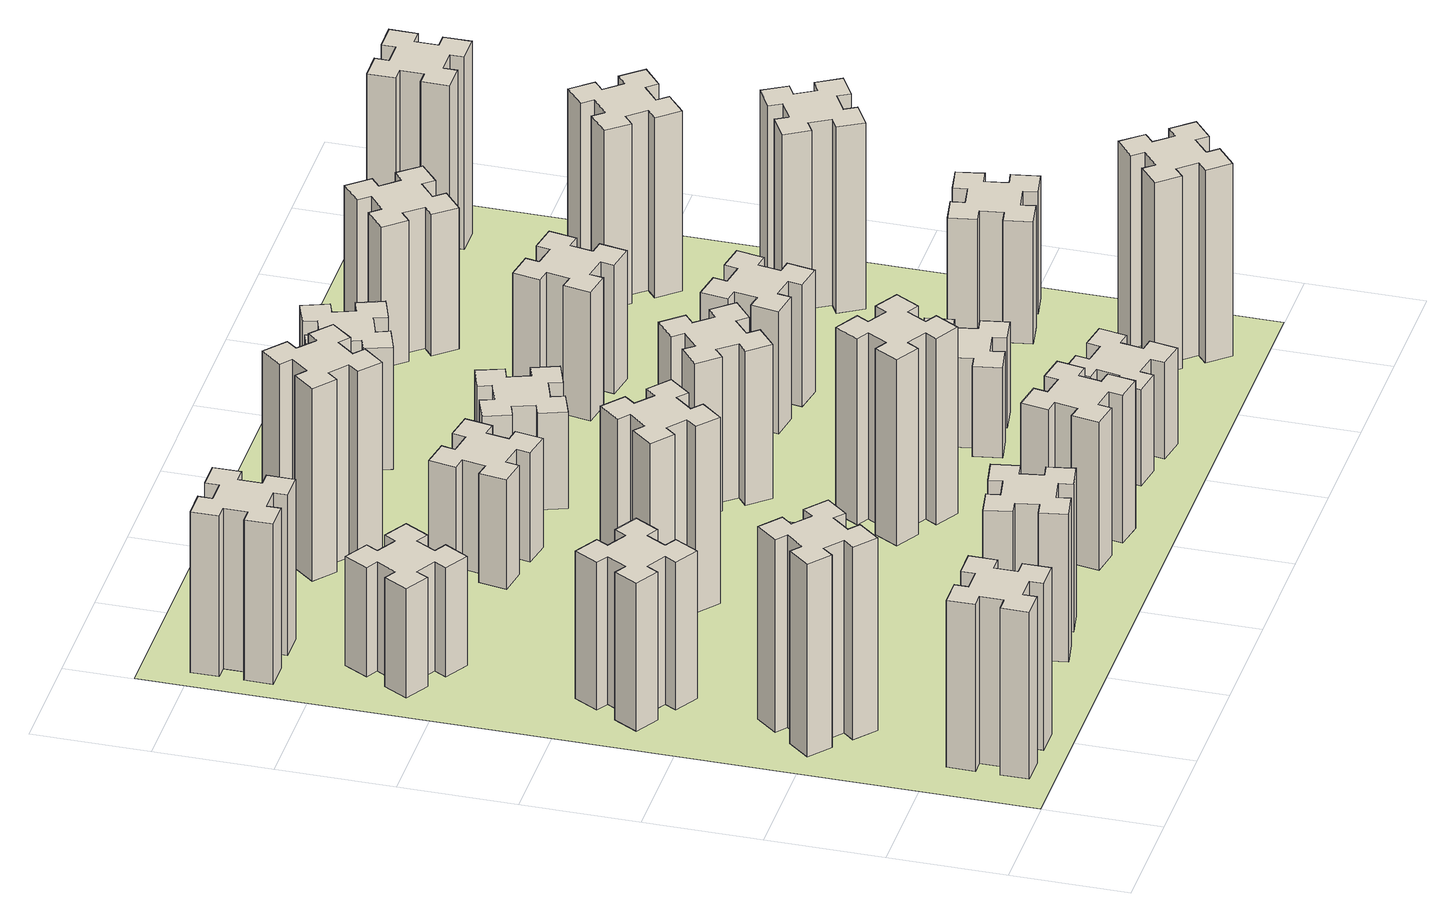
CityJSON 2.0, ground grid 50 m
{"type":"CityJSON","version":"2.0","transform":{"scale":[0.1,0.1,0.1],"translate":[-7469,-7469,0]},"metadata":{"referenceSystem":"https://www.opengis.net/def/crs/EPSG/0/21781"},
"CityObjects":{
"building1":{"type":"Building","attributes":{"class":"1000","function":"1000","usage":"1000","yearOfConstruction":2016,"roofType":"1000","measuredHeight":78,"storeysAboveGround":30,"storeysBelowGround":0},"geometry":[{"type":"Solid","lod":"1","boundaries":[[[[0,1,2,3,4,5,6,7,8,9,10,11,12,13,14,15,16,17,18,19]],[[17,16,20,21]],[[16,15,22,20]],[[15,14,23,22]],[[14,13,24,23]],[[13,12,25,24]],[[12,11,26,25]],[[11,10,27,26]],[[10,9,28,27]],[[9,8,29,28]],[[8,7,30,29]],[[7,6,31,30]],[[6,5,32,31]],[[5,4,33,32]],[[4,3,34,33]],[[3,2,35,34]],[[2,1,36,35]],[[1,0,37,36]],[[0,19,38,37]],[[19,18,39,38]],[[18,17,21,39]],[[24,25,26,27,28,29,30,31,32,33,34,35,36,37,38,39,21,20,22,23]]]]}]},
"building2":{"type":"Building","attributes":{"class":"1000","function":"1000","usage":"1000","yearOfConstruction":2016,"roofType":"1000","measuredHeight":90,"storeysAboveGround":30,"storeysBelowGround":0},"geometry":[{"type":"Solid","lod":"1","boundaries":[[[[40,41,42,43,44,45,46,47,48,49,50,51,52,53,54,55,56,57,58,59]],[[57,56,60,61]],[[56,55,62,60]],[[55,54,63,62]],[[54,53,64,63]],[[53,52,65,64]],[[52,51,66,65]],[[51,50,67,66]],[[50,49,68,67]],[[49,48,69,68]],[[48,47,70,69]],[[47,46,71,70]],[[46,45,72,71]],[[45,44,73,72]],[[44,43,74,73]],[[43,42,75,74]],[[42,41,76,75]],[[41,40,77,76]],[[40,59,78,77]],[[59,58,79,78]],[[58,57,61,79]],[[64,65,66,67,68,69,70,71,72,73,74,75,76,77,78,79,61,60,62,63]]]]}]},
"building3":{"type":"Building","attributes":{"class":"1000","function":"1000","usage":"1000","yearOfConstruction":2016,"roofType":"1000","measuredHeight":69,"storeysAboveGround":30,"storeysBelowGround":0},"geometry":[{"type":"Solid","lod":"1","boundaries":[[[[80,81,82,83,84,85,86,87,88,89,90,91,92,93,94,95,96,97,98,99]],[[97,96,100,101]],[[96,95,102,100]],[[95,94,103,102]],[[94,93,104,103]],[[93,92,105,104]],[[92,91,106,105]],[[91,90,107,106]],[[90,89,108,107]],[[89,88,109,108]],[[88,87,110,109]],[[87,86,111,110]],[[86,85,112,111]],[[85,84,113,112]],[[84,83,114,113]],[[83,82,115,114]],[[82,81,116,115]],[[81,80,117,116]],[[80,99,118,117]],[[99,98,119,118]],[[98,97,101,119]],[[104,105,106,107,108,109,110,111,112,113,114,115,116,117,118,119,101,100,102,103]]]]}]},
"building4":{"type":"Building","attributes":{"class":"1000","function":"1000","usage":"1000","yearOfConstruction":2016,"roofType":"1000","measuredHeight":51,"storeysAboveGround":30,"storeysBelowGround":0},"geometry":[{"type":"Solid","lod":"1","boundaries":[[[[120,121,122,123,124,125,126,127,128,129,130,131,132,133,134,135,136,137,138,139]],[[137,136,140,141]],[[136,135,142,140]],[[135,134,143,142]],[[134,133,144,143]],[[133,132,145,144]],[[132,131,146,145]],[[131,130,147,146]],[[130,129,148,147]],[[129,128,149,148]],[[128,127,150,149]],[[127,126,151,150]],[[126,125,152,151]],[[125,124,153,152]],[[124,123,154,153]],[[123,122,155,154]],[[122,121,156,155]],[[121,120,157,156]],[[120,139,158,157]],[[139,138,159,158]],[[138,137,141,159]],[[144,145,146,147,148,149,150,151,152,153,154,155,156,157,158,159,141,140,142,143]]]]}]},
"building5":{"type":"Building","attributes":{"class":"1000","function":"1000","usage":"1000","yearOfConstruction":2016,"roofType":"1000","measuredHeight":75,"storeysAboveGround":30,"storeysBelowGround":0},"geometry":[{"type":"Solid","lod":"1","boundaries":[[[[160,161,162,163,164,165,166,167,168,169,170,171,172,173,174,175,176,177,178,179]],[[177,176,180,181]],[[176,175,182,180]],[[175,174,183,182]],[[174,173,184,183]],[[173,172,185,184]],[[172,171,186,185]],[[171,170,187,186]],[[170,169,188,187]],[[169,168,189,188]],[[168,167,190,189]],[[167,166,191,190]],[[166,165,192,191]],[[165,164,193,192]],[[164,163,194,193]],[[163,162,195,194]],[[162,161,196,195]],[[161,160,197,196]],[[160,179,198,197]],[[179,178,199,198]],[[178,177,181,199]],[[184,185,186,187,188,189,190,191,192,193,194,195,196,197,198,199,181,180,182,183]]]]}]},
"building6":{"type":"Building","attributes":{"class":"1000","function":"1000","usage":"1000","yearOfConstruction":2016,"roofType":"1000","measuredHeight":69,"storeysAboveGround":30,"storeysBelowGround":0},"geometry":[{"type":"Solid","lod":"1","boundaries":[[[[200,201,202,203,204,205,206,207,208,209,210,211,212,213,214,215,216,217,218,219]],[[217,216,220,221]],[[216,215,222,220]],[[215,214,223,222]],[[214,213,224,223]],[[213,212,225,224]],[[212,211,226,225]],[[211,210,227,226]],[[210,209,228,227]],[[209,208,229,228]],[[208,207,230,229]],[[207,206,231,230]],[[206,205,232,231]],[[205,204,233,232]],[[204,203,234,233]],[[203,202,235,234]],[[202,201,236,235]],[[201,200,237,236]],[[200,219,238,237]],[[219,218,239,238]],[[218,217,221,239]],[[224,225,226,227,228,229,230,231,232,233,234,235,236,237,238,239,221,220,222,223]]]]}]},
"building7":{"type":"Building","attributes":{"class":"1000","function":"1000","usage":"1000","yearOfConstruction":2016,"roofType":"1000","measuredHeight":33,"storeysAboveGround":30,"storeysBelowGround":0},"geometry":[{"type":"Solid","lod":"1","boundaries":[[[[240,241,242,243,244,245,246,247,248,249,250,251,252,253,254,255,256,257,258,259]],[[257,256,260,261]],[[256,255,262,260]],[[255,254,263,262]],[[254,253,264,263]],[[253,252,265,264]],[[252,251,266,265]],[[251,250,267,266]],[[250,249,268,267]],[[249,248,269,268]],[[248,247,270,269]],[[247,246,271,270]],[[246,245,272,271]],[[245,244,273,272]],[[244,243,274,273]],[[243,242,275,274]],[[242,241,276,275]],[[241,240,277,276]],[[240,259,278,277]],[[259,258,279,278]],[[258,257,261,279]],[[264,265,266,267,268,269,270,271,272,273,274,275,276,277,278,279,261,260,262,263]]]]}]},
"building8":{"type":"Building","attributes":{"class":"1000","function":"1000","usage":"1000","yearOfConstruction":2016,"roofType":"1000","measuredHeight":87,"storeysAboveGround":30,"storeysBelowGround":0},"geometry":[{"type":"Solid","lod":"1","boundaries":[[[[280,281,282,283,284,285,286,287,288,289,290,291,292,293,294,295,296,297,298,299]],[[297,296,300,301]],[[296,295,302,300]],[[295,294,303,302]],[[294,293,304,303]],[[293,292,305,304]],[[292,291,306,305]],[[291,290,307,306]],[[290,289,308,307]],[[289,288,309,308]],[[288,287,310,309]],[[287,286,311,310]],[[286,285,312,311]],[[285,284,313,312]],[[284,283,314,313]],[[283,282,315,314]],[[282,281,316,315]],[[281,280,317,316]],[[280,299,318,317]],[[299,298,319,318]],[[298,297,301,319]],[[304,305,306,307,308,309,310,311,312,313,314,315,316,317,318,319,301,300,302,303]]]]}]},
"building9":{"type":"Building","attributes":{"class":"1000","function":"1000","usage":"1000","yearOfConstruction":2016,"roofType":"1000","measuredHeight":51,"storeysAboveGround":30,"storeysBelowGround":0},"geometry":[{"type":"Solid","lod":"1","boundaries":[[[[320,321,322,323,324,325,326,327,328,329,330,331,332,333,334,335,336,337,338,339]],[[337,336,340,341]],[[336,335,342,340]],[[335,334,343,342]],[[334,333,344,343]],[[333,332,345,344]],[[332,331,346,345]],[[331,330,347,346]],[[330,329,348,347]],[[329,328,349,348]],[[328,327,350,349]],[[327,326,351,350]],[[326,325,352,351]],[[325,324,353,352]],[[324,323,354,353]],[[323,322,355,354]],[[322,321,356,355]],[[321,320,357,356]],[[320,339,358,357]],[[339,338,359,358]],[[338,337,341,359]],[[344,345,346,347,348,349,350,351,352,353,354,355,356,357,358,359,341,340,342,343]]]]}]},
"building10":{"type":"Building","attributes":{"class":"1000","function":"1000","usage":"1000","yearOfConstruction":2016,"roofType":"1000","measuredHeight":69,"storeysAboveGround":30,"storeysBelowGround":0},"geometry":[{"type":"Solid","lod":"1","boundaries":[[[[360,361,362,363,364,365,366,367,368,369,370,371,372,373,374,375,376,377,378,379]],[[377,376,380,381]],[[376,375,382,380]],[[375,374,383,382]],[[374,373,384,383]],[[373,372,385,384]],[[372,371,386,385]],[[371,370,387,386]],[[370,369,388,387]],[[369,368,389,388]],[[368,367,390,389]],[[367,366,391,390]],[[366,365,392,391]],[[365,364,393,392]],[[364,363,394,393]],[[363,362,395,394]],[[362,361,396,395]],[[361,360,397,396]],[[360,379,398,397]],[[379,378,399,398]],[[378,377,381,399]],[[384,385,386,387,388,389,390,391,392,393,394,395,396,397,398,399,381,380,382,383]]]]}]},
"building11":{"type":"Building","attributes":{"class":"1000","function":"1000","usage":"1000","yearOfConstruction":2016,"roofType":"1000","measuredHeight":90,"storeysAboveGround":30,"storeysBelowGround":0},"geometry":[{"type":"Solid","lod":"1","boundaries":[[[[400,401,402,403,404,405,406,407,408,409,410,411,412,413,414,415,416,417,418,419]],[[417,416,420,421]],[[416,415,422,420]],[[415,414,423,422]],[[414,413,424,423]],[[413,412,425,424]],[[412,411,426,425]],[[411,410,427,426]],[[410,409,428,427]],[[409,408,429,428]],[[408,407,430,429]],[[407,406,431,430]],[[406,405,432,431]],[[405,404,433,432]],[[404,403,434,433]],[[403,402,435,434]],[[402,401,436,435]],[[401,400,437,436]],[[400,419,438,437]],[[419,418,439,438]],[[418,417,421,439]],[[424,425,426,427,428,429,430,431,432,433,434,435,436,437,438,439,421,420,422,423]]]]}]},
"building12":{"type":"Building","attributes":{"class":"1000","function":"1000","usage":"1000","yearOfConstruction":2016,"roofType":"1000","measuredHeight":87,"storeysAboveGround":30,"storeysBelowGround":0},"geometry":[{"type":"Solid","lod":"1","boundaries":[[[[440,441,442,443,444,445,446,447,448,449,450,451,452,453,454,455,456,457,458,459]],[[457,456,460,461]],[[456,455,462,460]],[[455,454,463,462]],[[454,453,464,463]],[[453,452,465,464]],[[452,451,466,465]],[[451,450,467,466]],[[450,449,468,467]],[[449,448,469,468]],[[448,447,470,469]],[[447,446,471,470]],[[446,445,472,471]],[[445,444,473,472]],[[444,443,474,473]],[[443,442,475,474]],[[442,441,476,475]],[[441,440,477,476]],[[440,459,478,477]],[[459,458,479,478]],[[458,457,461,479]],[[464,465,466,467,468,469,470,471,472,473,474,475,476,477,478,479,461,460,462,463]]]]}]},
"building13":{"type":"Building","attributes":{"class":"1000","function":"1000","usage":"1000","yearOfConstruction":2016,"roofType":"1000","measuredHeight":72,"storeysAboveGround":30,"storeysBelowGround":0},"geometry":[{"type":"Solid","lod":"1","boundaries":[[[[480,481,482,483,484,485,486,487,488,489,490,491,492,493,494,495,496,497,498,499]],[[497,496,500,501]],[[496,495,502,500]],[[495,494,503,502]],[[494,493,504,503]],[[493,492,505,504]],[[492,491,506,505]],[[491,490,507,506]],[[490,489,508,507]],[[489,488,509,508]],[[488,487,510,509]],[[487,486,511,510]],[[486,485,512,511]],[[485,484,513,512]],[[484,483,514,513]],[[483,482,515,514]],[[482,481,516,515]],[[481,480,517,516]],[[480,499,518,517]],[[499,498,519,518]],[[498,497,501,519]],[[504,505,506,507,508,509,510,511,512,513,514,515,516,517,518,519,501,500,502,503]]]]}]},
"building14":{"type":"Building","attributes":{"class":"1000","function":"1000","usage":"1000","yearOfConstruction":2016,"roofType":"1000","measuredHeight":45,"storeysAboveGround":30,"storeysBelowGround":0},"geometry":[{"type":"Solid","lod":"1","boundaries":[[[[520,521,522,523,524,525,526,527,528,529,530,531,532,533,534,535,536,537,538,539]],[[537,536,540,541]],[[536,535,542,540]],[[535,534,543,542]],[[534,533,544,543]],[[533,532,545,544]],[[532,531,546,545]],[[531,530,547,546]],[[530,529,548,547]],[[529,528,549,548]],[[528,527,550,549]],[[527,526,551,550]],[[526,525,552,551]],[[525,524,553,552]],[[524,523,554,553]],[[523,522,555,554]],[[522,521,556,555]],[[521,520,557,556]],[[520,539,558,557]],[[539,538,559,558]],[[538,537,541,559]],[[544,545,546,547,548,549,550,551,552,553,554,555,556,557,558,559,541,540,542,543]]]]}]},
"building15":{"type":"Building","attributes":{"class":"1000","function":"1000","usage":"1000","yearOfConstruction":2016,"roofType":"1000","measuredHeight":45,"storeysAboveGround":30,"storeysBelowGround":0},"geometry":[{"type":"Solid","lod":"1","boundaries":[[[[560,561,562,563,564,565,566,567,568,569,570,571,572,573,574,575,576,577,578,579]],[[577,576,580,581]],[[576,575,582,580]],[[575,574,583,582]],[[574,573,584,583]],[[573,572,585,584]],[[572,571,586,585]],[[571,570,587,586]],[[570,569,588,587]],[[569,568,589,588]],[[568,567,590,589]],[[567,566,591,590]],[[566,565,592,591]],[[565,564,593,592]],[[564,563,594,593]],[[563,562,595,594]],[[562,561,596,595]],[[561,560,597,596]],[[560,579,598,597]],[[579,578,599,598]],[[578,577,581,599]],[[584,585,586,587,588,589,590,591,592,593,594,595,596,597,598,599,581,580,582,583]]]]}]},
"building16":{"type":"Building","attributes":{"class":"1000","function":"1000","usage":"1000","yearOfConstruction":2016,"roofType":"1000","measuredHeight":57,"storeysAboveGround":30,"storeysBelowGround":0},"geometry":[{"type":"Solid","lod":"1","boundaries":[[[[600,601,602,603,604,605,606,607,608,609,610,611,612,613,614,615,616,617,618,619]],[[617,616,620,621]],[[616,615,622,620]],[[615,614,623,622]],[[614,613,624,623]],[[613,612,625,624]],[[612,611,626,625]],[[611,610,627,626]],[[610,609,628,627]],[[609,608,629,628]],[[608,607,630,629]],[[607,606,631,630]],[[606,605,632,631]],[[605,604,633,632]],[[604,603,634,633]],[[603,602,635,634]],[[602,601,636,635]],[[601,600,637,636]],[[600,619,638,637]],[[619,618,639,638]],[[618,617,621,639]],[[624,625,626,627,628,629,630,631,632,633,634,635,636,637,638,639,621,620,622,623]]]]}]},
"building17":{"type":"Building","attributes":{"class":"1000","function":"1000","usage":"1000","yearOfConstruction":2016,"roofType":"1000","measuredHeight":42,"storeysAboveGround":30,"storeysBelowGround":0},"geometry":[{"type":"Solid","lod":"1","boundaries":[[[[640,641,642,643,644,645,646,647,648,649,650,651,652,653,654,655,656,657,658,659]],[[657,656,660,661]],[[656,655,662,660]],[[655,654,663,662]],[[654,653,664,663]],[[653,652,665,664]],[[652,651,666,665]],[[651,650,667,666]],[[650,649,668,667]],[[649,648,669,668]],[[648,647,670,669]],[[647,646,671,670]],[[646,645,672,671]],[[645,644,673,672]],[[644,643,674,673]],[[643,642,675,674]],[[642,641,676,675]],[[641,640,677,676]],[[640,659,678,677]],[[659,658,679,678]],[[658,657,661,679]],[[664,665,666,667,668,669,670,671,672,673,674,675,676,677,678,679,661,660,662,663]]]]}]},
"building18":{"type":"Building","attributes":{"class":"1000","function":"1000","usage":"1000","yearOfConstruction":2016,"roofType":"1000","measuredHeight":57,"storeysAboveGround":30,"storeysBelowGround":0},"geometry":[{"type":"Solid","lod":"1","boundaries":[[[[680,681,682,683,684,685,686,687,688,689,690,691,692,693,694,695,696,697,698,699]],[[697,696,700,701]],[[696,695,702,700]],[[695,694,703,702]],[[694,693,704,703]],[[693,692,705,704]],[[692,691,706,705]],[[691,690,707,706]],[[690,689,708,707]],[[689,688,709,708]],[[688,687,710,709]],[[687,686,711,710]],[[686,685,712,711]],[[685,684,713,712]],[[684,683,714,713]],[[683,682,715,714]],[[682,681,716,715]],[[681,680,717,716]],[[680,699,718,717]],[[699,698,719,718]],[[698,697,701,719]],[[704,705,706,707,708,709,710,711,712,713,714,715,716,717,718,719,701,700,702,703]]]]}]},
"building19":{"type":"Building","attributes":{"class":"1000","function":"1000","usage":"1000","yearOfConstruction":2016,"roofType":"1000","measuredHeight":60,"storeysAboveGround":30,"storeysBelowGround":0},"geometry":[{"type":"Solid","lod":"1","boundaries":[[[[720,721,722,723,724,725,726,727,728,729,730,731,732,733,734,735,736,737,738,739]],[[737,736,740,741]],[[736,735,742,740]],[[735,734,743,742]],[[734,733,744,743]],[[733,732,745,744]],[[732,731,746,745]],[[731,730,747,746]],[[730,729,748,747]],[[729,728,749,748]],[[728,727,750,749]],[[727,726,751,750]],[[726,725,752,751]],[[725,724,753,752]],[[724,723,754,753]],[[723,722,755,754]],[[722,721,756,755]],[[721,720,757,756]],[[720,739,758,757]],[[739,738,759,758]],[[738,737,741,759]],[[744,745,746,747,748,749,750,751,752,753,754,755,756,757,758,759,741,740,742,743]]]]}]},
"building20":{"type":"Building","attributes":{"class":"1000","function":"1000","usage":"1000","yearOfConstruction":2016,"roofType":"1000","measuredHeight":90,"storeysAboveGround":30,"storeysBelowGround":0},"geometry":[{"type":"Solid","lod":"1","boundaries":[[[[760,761,762,763,764,765,766,767,768,769,770,771,772,773,774,775,776,777,778,779]],[[777,776,780,781]],[[776,775,782,780]],[[775,774,783,782]],[[774,773,784,783]],[[773,772,785,784]],[[772,771,786,785]],[[771,770,787,786]],[[770,769,788,787]],[[769,768,789,788]],[[768,767,790,789]],[[767,766,791,790]],[[766,765,792,791]],[[765,764,793,792]],[[764,763,794,793]],[[763,762,795,794]],[[762,761,796,795]],[[761,760,797,796]],[[760,779,798,797]],[[779,778,799,798]],[[778,777,781,799]],[[784,785,786,787,788,789,790,791,792,793,794,795,796,797,798,799,781,780,782,783]]]]}]},
"building21":{"type":"Building","attributes":{"class":"1000","function":"1000","usage":"1000","yearOfConstruction":2016,"roofType":"1000","measuredHeight":66,"storeysAboveGround":30,"storeysBelowGround":0},"geometry":[{"type":"Solid","lod":"1","boundaries":[[[[800,801,802,803,804,805,806,807,808,809,810,811,812,813,814,815,816,817,818,819]],[[817,816,820,821]],[[816,815,822,820]],[[815,814,823,822]],[[814,813,824,823]],[[813,812,825,824]],[[812,811,826,825]],[[811,810,827,826]],[[810,809,828,827]],[[809,808,829,828]],[[808,807,830,829]],[[807,806,831,830]],[[806,805,832,831]],[[805,804,833,832]],[[804,803,834,833]],[[803,802,835,834]],[[802,801,836,835]],[[801,800,837,836]],[[800,819,838,837]],[[819,818,839,838]],[[818,817,821,839]],[[824,825,826,827,828,829,830,831,832,833,834,835,836,837,838,839,821,820,822,823]]]]}]},
"building22":{"type":"Building","attributes":{"class":"1000","function":"1000","usage":"1000","yearOfConstruction":2016,"roofType":"1000","measuredHeight":57,"storeysAboveGround":30,"storeysBelowGround":0},"geometry":[{"type":"Solid","lod":"1","boundaries":[[[[840,841,842,843,844,845,846,847,848,849,850,851,852,853,854,855,856,857,858,859]],[[857,856,860,861]],[[856,855,862,860]],[[855,854,863,862]],[[854,853,864,863]],[[853,852,865,864]],[[852,851,866,865]],[[851,850,867,866]],[[850,849,868,867]],[[849,848,869,868]],[[848,847,870,869]],[[847,846,871,870]],[[846,845,872,871]],[[845,844,873,872]],[[844,843,874,873]],[[843,842,875,874]],[[842,841,876,875]],[[841,840,877,876]],[[840,859,878,877]],[[859,858,879,878]],[[858,857,861,879]],[[864,865,866,867,868,869,870,871,872,873,874,875,876,877,878,879,861,860,862,863]]]]}]},
"building23":{"type":"Building","attributes":{"class":"1000","function":"1000","usage":"1000","yearOfConstruction":2016,"roofType":"1000","measuredHeight":87,"storeysAboveGround":30,"storeysBelowGround":0},"geometry":[{"type":"Solid","lod":"1","boundaries":[[[[880,881,882,883,884,885,886,887,888,889,890,891,892,893,894,895,896,897,898,899]],[[897,896,900,901]],[[896,895,902,900]],[[895,894,903,902]],[[894,893,904,903]],[[893,892,905,904]],[[892,891,906,905]],[[891,890,907,906]],[[890,889,908,907]],[[889,888,909,908]],[[888,887,910,909]],[[887,886,911,910]],[[886,885,912,911]],[[885,884,913,912]],[[884,883,914,913]],[[883,882,915,914]],[[882,881,916,915]],[[881,880,917,916]],[[880,899,918,917]],[[899,898,919,918]],[[898,897,901,919]],[[904,905,906,907,908,909,910,911,912,913,914,915,916,917,918,919,901,900,902,903]]]]}]},
"building24":{"type":"Building","attributes":{"class":"1000","function":"1000","usage":"1000","yearOfConstruction":2016,"roofType":"1000","measuredHeight":84,"storeysAboveGround":30,"storeysBelowGround":0},"geometry":[{"type":"Solid","lod":"1","boundaries":[[[[920,921,922,923,924,925,926,927,928,929,930,931,932,933,934,935,936,937,938,939]],[[937,936,940,941]],[[936,935,942,940]],[[935,934,943,942]],[[934,933,944,943]],[[933,932,945,944]],[[932,931,946,945]],[[931,930,947,946]],[[930,929,948,947]],[[929,928,949,948]],[[928,927,950,949]],[[927,926,951,950]],[[926,925,952,951]],[[925,924,953,952]],[[924,923,954,953]],[[923,922,955,954]],[[922,921,956,955]],[[921,920,957,956]],[[920,939,958,957]],[[939,938,959,958]],[[938,937,941,959]],[[944,945,946,947,948,949,950,951,952,953,954,955,956,957,958,959,941,940,942,943]]]]}]},
"building25":{"type":"Building","attributes":{"class":"1000","function":"1000","usage":"1000","yearOfConstruction":2016,"roofType":"1000","measuredHeight":90,"storeysAboveGround":30,"storeysBelowGround":0},"geometry":[{"type":"Solid","lod":"1","boundaries":[[[[960,961,962,963,964,965,966,967,968,969,970,971,972,973,974,975,976,977,978,979]],[[977,976,980,981]],[[976,975,982,980]],[[975,974,983,982]],[[974,973,984,983]],[[973,972,985,984]],[[972,971,986,985]],[[971,970,987,986]],[[970,969,988,987]],[[969,968,989,988]],[[968,967,990,989]],[[967,966,991,990]],[[966,965,992,991]],[[965,964,993,992]],[[964,963,994,993]],[[963,962,995,994]],[[962,961,996,995]],[[961,960,997,996]],[[960,979,998,997]],[[979,978,999,998]],[[978,977,981,999]],[[984,985,986,987,988,989,990,991,992,993,994,995,996,997,998,999,981,980,982,983]]]]}]},
"landuse1":{"type":"LandUse","attributes":{"name":"plot1","function":"1010"},"geometry":[{"type":"MultiSurface","lod":"1","boundaries":[[[1000,1001,1002,1003]]]}]}
},
"vertices":[
[485,225,0],[485,325,0],[545,325,0],[545,445,0],[425,445,0],[425,385,0],[325,385,0],[325,445,0],[205,445,0],[205,325,0],[265,325,0],[265,225,0],[205,225,0],[205,105,0],[325,105,0],[325,165,0],[425,165,0],[425,105,0],[545,105,0],[545,225,0],[425,165,780],[425,105,780],[325,165,780],[325,105,780],[205,105,780],[205,225,780],[265,225,780],[265,325,780],[205,325,780],[205,445,780],[325,445,780],[325,385,780],[425,385,780],[425,445,780],[545,445,780],[545,325,780],[485,325,780],[485,225,780],[545,225,780],[545,105,780],
[484,1067,0],[408,1132,0],[446,1178,0],[354,1255,0],[277,1163,0],[323,1124,0],[259,1048,0],[213,1086,0],[136,994,0],[228,917,0],[266,963,0],[343,899,0],[304,853,0],[396,776,0],[473,868,0],[427,906,0],[492,983,0],[538,944,0],[615,1036,0],[523,1113,0],[492,983,900],[538,944,900],[427,906,900],[473,868,900],[396,776,900],[304,853,900],[343,899,900],[266,963,900],[228,917,900],[136,994,900],[213,1086,900],[259,1048,900],[323,1124,900],[277,1163,900],[354,1255,900],[446,1178,900],[408,1132,900],[484,1067,900],[523,1113,900],[615,1036,900],
[474,1826,0],[387,1876,0],[417,1928,0],[313,1988,0],[253,1884,0],[305,1854,0],[255,1767,0],[203,1797,0],[143,1693,0],[247,1633,0],[277,1685,0],[364,1635,0],[334,1583,0],[438,1523,0],[498,1627,0],[446,1657,0],[496,1744,0],[548,1714,0],[608,1818,0],[504,1878,0],[496,1744,690],[548,1714,690],[446,1657,690],[498,1627,690],[438,1523,690],[334,1583,690],[364,1635,690],[277,1685,690],[247,1633,690],[143,1693,690],[203,1797,690],[255,1767,690],[305,1854,690],[253,1884,690],[313,1988,690],[417,1928,690],[387,1876,690],[474,1826,690],[504,1878,690],[608,1818,690],
[446,2597,0],[496,2684,0],[548,2654,0],[608,2758,0],[504,2818,0],[474,2766,0],[387,2816,0],[417,2868,0],[313,2928,0],[253,2824,0],[305,2794,0],[255,2707,0],[203,2737,0],[143,2633,0],[247,2573,0],[277,2625,0],[364,2575,0],[334,2523,0],[438,2463,0],[498,2567,0],[364,2575,510],[334,2523,510],[277,2625,510],[247,2573,510],[143,2633,510],[203,2737,510],[255,2707,510],[305,2794,510],[253,2824,510],[313,2928,510],[417,2868,510],[387,2816,510],[474,2766,510],[504,2818,510],[608,2758,510],[548,2654,510],[496,2684,510],[446,2597,510],[498,2567,510],[438,2463,510],
[225,3225,0],[325,3225,0],[325,3165,0],[445,3165,0],[445,3285,0],[385,3285,0],[385,3385,0],[445,3385,0],[445,3505,0],[325,3505,0],[325,3445,0],[225,3445,0],[225,3505,0],[105,3505,0],[105,3385,0],[165,3385,0],[165,3285,0],[105,3285,0],[105,3165,0],[225,3165,0],[165,3285,750],[105,3285,750],[165,3385,750],[105,3385,750],[105,3505,750],[225,3505,750],[225,3445,750],[325,3445,750],[325,3505,750],[445,3505,750],[445,3385,750],[385,3385,750],[385,3285,750],[445,3285,750],[445,3165,750],[325,3165,750],[325,3225,750],[225,3225,750],[225,3165,750],[105,3165,750],
[1332,345,0],[1315,444,0],[1374,454,0],[1353,572,0],[1235,551,0],[1245,492,0],[1147,475,0],[1137,534,0],[1018,513,0],[1039,395,0],[1098,405,0],[1116,307,0],[1057,297,0],[1077,178,0],[1196,199,0],[1185,258,0],[1284,276,0],[1294,217,0],[1412,237,0],[1391,356,0],[1284,276,690],[1294,217,690],[1185,258,690],[1196,199,690],[1077,178,690],[1057,297,690],[1116,307,690],[1098,405,690],[1039,395,690],[1018,513,690],[1137,534,690],[1147,475,690],[1245,492,690],[1235,551,690],[1353,572,690],[1374,454,690],[1315,444,690],[1332,345,690],[1391,356,690],[1412,237,690],
[1065,1105,0],[1165,1105,0],[1165,1045,0],[1285,1045,0],[1285,1165,0],[1225,1165,0],[1225,1265,0],[1285,1265,0],[1285,1385,0],[1165,1385,0],[1165,1325,0],[1065,1325,0],[1065,1385,0],[945,1385,0],[945,1265,0],[1005,1265,0],[1005,1165,0],[945,1165,0],[945,1045,0],[1065,1045,0],[1005,1165,330],[945,1165,330],[1005,1265,330],[945,1265,330],[945,1385,330],[1065,1385,330],[1065,1325,330],[1165,1325,330],[1165,1385,330],[1285,1385,330],[1285,1265,330],[1225,1265,330],[1225,1165,330],[1285,1165,330],[1285,1045,330],[1165,1045,330],[1165,1105,330],[1065,1105,330],[1065,1045,330],[945,1045,330],
[1224,1907,0],[1148,1972,0],[1186,2018,0],[1094,2095,0],[1017,2003,0],[1063,1964,0],[999,1888,0],[953,1926,0],[876,1834,0],[968,1757,0],[1006,1803,0],[1083,1739,0],[1044,1693,0],[1136,1616,0],[1213,1708,0],[1167,1746,0],[1232,1823,0],[1278,1784,0],[1355,1876,0],[1263,1953,0],[1232,1823,870],[1278,1784,870],[1167,1746,870],[1213,1708,870],[1136,1616,870],[1044,1693,870],[1083,1739,870],[1006,1803,870],[968,1757,870],[876,1834,870],[953,1926,870],[999,1888,870],[1063,1964,870],[1017,2003,870],[1094,2095,870],[1186,2018,870],[1148,1972,870],[1224,1907,870],[1263,1953,870],[1355,1876,870],
[1315,2527,0],[1332,2625,0],[1391,2615,0],[1412,2733,0],[1294,2754,0],[1284,2695,0],[1185,2712,0],[1196,2771,0],[1077,2792,0],[1057,2674,0],[1116,2664,0],[1098,2565,0],[1039,2576,0],[1018,2457,0],[1137,2437,0],[1147,2496,0],[1245,2478,0],[1235,2419,0],[1353,2398,0],[1374,2517,0],[1245,2478,510],[1235,2419,510],[1147,2496,510],[1137,2437,510],[1018,2457,510],[1039,2576,510],[1098,2565,510],[1116,2664,510],[1057,2674,510],[1077,2792,510],[1196,2771,510],[1185,2712,510],[1284,2695,510],[1294,2754,510],[1412,2733,510],[1391,2615,510],[1332,2625,510],[1315,2527,510],[1374,2517,510],[1353,2398,510],
[2055,307,0],[2072,405,0],[2131,395,0],[2152,513,0],[2034,534,0],[2024,475,0],[1925,492,0],[1936,551,0],[1817,572,0],[1797,454,0],[1856,444,0],[1838,345,0],[1779,356,0],[1758,237,0],[1877,217,0],[1887,276,0],[1985,258,0],[1975,199,0],[2093,178,0],[2114,297,0],[1985,258,690],[1975,199,690],[1887,276,690],[1877,217,690],[1758,237,690],[1779,356,690],[1838,345,690],[1856,444,690],[1797,454,690],[1817,572,690],[1936,551,690],[1925,492,690],[2024,475,690],[2034,534,690],[2152,513,690],[2131,395,690],[2072,405,690],[2055,307,690],[2114,297,690],[2093,178,690],
[1006,3183,0],[1083,3119,0],[1044,3073,0],[1136,2996,0],[1213,3088,0],[1167,3126,0],[1232,3203,0],[1278,3164,0],[1355,3256,0],[1263,3333,0],[1224,3287,0],[1148,3352,0],[1186,3398,0],[1094,3475,0],[1017,3383,0],[1063,3344,0],[999,3268,0],[953,3306,0],[876,3214,0],[968,3137,0],[999,3268,900],[953,3306,900],[1063,3344,900],[1017,3383,900],[1094,3475,900],[1186,3398,900],[1148,3352,900],[1224,3287,900],[1263,3333,900],[1355,3256,900],[1278,3164,900],[1232,3203,900],[1167,3126,900],[1213,3088,900],[1136,2996,900],[1044,3073,900],[1083,3119,900],[1006,3183,900],[968,3137,900],[876,3214,900],
[2026,1017,0],[2076,1104,0],[2128,1074,0],[2188,1178,0],[2084,1238,0],[2054,1186,0],[1967,1236,0],[1997,1288,0],[1893,1348,0],[1833,1244,0],[1885,1214,0],[1835,1127,0],[1783,1157,0],[1723,1053,0],[1827,993,0],[1857,1045,0],[1944,995,0],[1914,943,0],[2018,883,0],[2078,987,0],[1944,995,870],[1914,943,870],[1857,1045,870],[1827,993,870],[1723,1053,870],[1783,1157,870],[1835,1127,870],[1885,1214,870],[1833,1244,870],[1893,1348,870],[1997,1288,870],[1967,1236,870],[2054,1186,870],[2084,1238,870],[2188,1178,870],[2128,1074,870],[2076,1104,870],[2026,1017,870],[2078,987,870],[2018,883,870],
[2072,1888,0],[2007,1964,0],[2053,2003,0],[1976,2095,0],[1884,2018,0],[1923,1972,0],[1846,1907,0],[1808,1953,0],[1716,1876,0],[1793,1784,0],[1839,1823,0],[1903,1746,0],[1857,1708,0],[1934,1616,0],[2026,1693,0],[1988,1739,0],[2064,1803,0],[2103,1757,0],[2195,1834,0],[2118,1926,0],[2064,1803,720],[2103,1757,720],[1988,1739,720],[2026,1693,720],[1934,1616,720],[1857,1708,720],[1903,1746,720],[1839,1823,720],[1793,1784,720],[1716,1876,720],[1808,1953,720],[1846,1907,720],[1923,1972,720],[1884,2018,720],[1976,2095,720],[2053,2003,720],[2007,1964,720],[2072,1888,720],[2118,1926,720],[2195,1834,720],
[1876,2586,0],[1842,2680,0],[1898,2700,0],[1857,2813,0],[1744,2772,0],[1765,2716,0],[1671,2682,0],[1650,2738,0],[1537,2697,0],[1579,2584,0],[1635,2605,0],[1669,2511,0],[1613,2490,0],[1654,2377,0],[1767,2419,0],[1746,2475,0],[1840,2509,0],[1860,2453,0],[1973,2494,0],[1932,2607,0],[1840,2509,450],[1860,2453,450],[1746,2475,450],[1767,2419,450],[1654,2377,450],[1613,2490,450],[1669,2511,450],[1635,2605,450],[1579,2584,450],[1537,2697,450],[1650,2738,450],[1671,2682,450],[1765,2716,450],[1744,2772,450],[1857,2813,450],[1898,2700,450],[1842,2680,450],[1876,2586,450],[1932,2607,450],[1973,2494,450],
[2496,444,0],[2478,345,0],[2419,356,0],[2398,237,0],[2517,217,0],[2527,276,0],[2625,258,0],[2615,199,0],[2733,178,0],[2754,297,0],[2695,307,0],[2712,405,0],[2771,395,0],[2792,513,0],[2674,534,0],[2664,475,0],[2565,492,0],[2576,551,0],[2457,572,0],[2437,454,0],[2565,492,450],[2576,551,450],[2664,475,450],[2674,534,450],[2792,513,450],[2771,395,450],[2712,405,450],[2695,307,450],[2754,297,450],[2733,178,450],[2615,199,450],[2625,258,450],[2527,276,450],[2517,217,450],[2398,237,450],[2419,356,450],[2478,345,450],[2496,444,450],[2437,454,450],[2457,572,450],
[1846,3215,0],[1940,3249,0],[1960,3193,0],[2073,3234,0],[2032,3347,0],[1976,3326,0],[1942,3420,0],[1998,3440,0],[1957,3553,0],[1844,3512,0],[1865,3456,0],[1771,3422,0],[1750,3478,0],[1637,3437,0],[1679,3324,0],[1735,3345,0],[1769,3251,0],[1713,3230,0],[1754,3117,0],[1867,3159,0],[1769,3251,570],[1713,3230,570],[1735,3345,570],[1679,3324,570],[1637,3437,570],[1750,3478,570],[1771,3422,570],[1865,3456,570],[1844,3512,570],[1957,3553,570],[1998,3440,570],[1942,3420,570],[1976,3326,570],[2032,3347,570],[2073,3234,570],[1960,3193,570],[1940,3249,570],[1846,3215,570],[1867,3159,570],[1754,3117,570],
[2625,1132,0],[2527,1115,0],[2517,1174,0],[2398,1153,0],[2419,1035,0],[2478,1045,0],[2496,947,0],[2437,937,0],[2457,818,0],[2576,839,0],[2565,898,0],[2664,916,0],[2674,857,0],[2792,877,0],[2771,996,0],[2712,985,0],[2695,1084,0],[2754,1094,0],[2733,1212,0],[2615,1191,0],[2695,1084,420],[2754,1094,420],[2712,985,420],[2771,996,420],[2792,877,420],[2674,857,420],[2664,916,420],[2565,898,420],[2576,839,420],[2457,818,420],[2437,937,420],[2496,947,420],[2478,1045,420],[2419,1035,420],[2398,1153,420],[2517,1174,420],[2527,1115,420],[2625,1132,420],[2615,1191,420],[2733,1212,420],
[2527,1756,0],[2625,1738,0],[2615,1679,0],[2733,1658,0],[2754,1777,0],[2695,1787,0],[2712,1885,0],[2771,1875,0],[2792,1993,0],[2674,2014,0],[2664,1955,0],[2565,1972,0],[2576,2031,0],[2457,2052,0],[2437,1934,0],[2496,1924,0],[2478,1825,0],[2419,1836,0],[2398,1717,0],[2517,1697,0],[2478,1825,570],[2419,1836,570],[2496,1924,570],[2437,1934,570],[2457,2052,570],[2576,2031,570],[2565,1972,570],[2664,1955,570],[2674,2014,570],[2792,1993,570],[2771,1875,570],[2712,1885,570],[2695,1787,570],[2754,1777,570],[2733,1658,570],[2615,1679,570],[2625,1738,570],[2527,1756,570],[2517,1697,570],[2398,1717,570],
[2564,2695,0],[2465,2712,0],[2476,2771,0],[2357,2792,0],[2337,2674,0],[2396,2664,0],[2378,2565,0],[2319,2576,0],[2298,2457,0],[2417,2437,0],[2427,2496,0],[2525,2478,0],[2515,2419,0],[2633,2398,0],[2654,2517,0],[2595,2527,0],[2612,2625,0],[2671,2615,0],[2692,2733,0],[2574,2754,0],[2612,2625,600],[2671,2615,600],[2595,2527,600],[2654,2517,600],[2633,2398,600],[2515,2419,600],[2525,2478,600],[2427,2496,600],[2417,2437,600],[2298,2457,600],[2319,2576,600],[2378,2565,600],[2396,2664,600],[2337,2674,600],[2357,2792,600],[2476,2771,600],[2465,2712,600],[2564,2695,600],[2574,2754,600],[2692,2733,600],
[3468,259,0],[3544,323,0],[3583,277,0],[3675,354,0],[3598,446,0],[3552,408,0],[3487,484,0],[3533,523,0],[3456,615,0],[3364,538,0],[3403,492,0],[3326,427,0],[3288,473,0],[3196,396,0],[3273,304,0],[3319,343,0],[3383,266,0],[3337,228,0],[3414,136,0],[3506,213,0],[3383,266,900],[3337,228,900],[3319,343,900],[3273,304,900],[3196,396,900],[3288,473,900],[3326,427,900],[3403,492,900],[3364,538,900],[3456,615,900],[3533,523,900],[3487,484,900],[3552,408,900],[3598,446,900],[3675,354,900],[3583,277,900],[3544,323,900],[3468,259,900],[3506,213,900],[3414,136,900],
[2812,3368,0],[2747,3444,0],[2793,3483,0],[2716,3575,0],[2624,3498,0],[2663,3452,0],[2586,3387,0],[2548,3433,0],[2456,3356,0],[2533,3264,0],[2579,3303,0],[2643,3226,0],[2597,3188,0],[2674,3096,0],[2766,3173,0],[2728,3219,0],[2804,3283,0],[2843,3237,0],[2935,3314,0],[2858,3406,0],[2804,3283,660],[2843,3237,660],[2728,3219,660],[2766,3173,660],[2674,3096,660],[2597,3188,660],[2643,3226,660],[2579,3303,660],[2533,3264,660],[2456,3356,660],[2548,3433,660],[2586,3387,660],[2663,3452,660],[2624,3498,660],[2716,3575,660],[2793,3483,660],[2747,3444,660],[2812,3368,660],[2858,3406,660],[2935,3314,660],
[3465,1232,0],[3367,1215,0],[3357,1274,0],[3238,1253,0],[3259,1135,0],[3318,1145,0],[3336,1047,0],[3277,1037,0],[3297,918,0],[3416,939,0],[3405,998,0],[3504,1016,0],[3514,957,0],[3632,977,0],[3611,1096,0],[3552,1085,0],[3535,1184,0],[3594,1194,0],[3573,1312,0],[3455,1291,0],[3535,1184,570],[3594,1194,570],[3552,1085,570],[3611,1096,570],[3632,977,570],[3514,957,570],[3504,1016,570],[3405,998,570],[3416,939,570],[3297,918,570],[3277,1037,570],[3336,1047,570],[3318,1145,570],[3259,1135,570],[3238,1253,570],[3357,1274,570],[3367,1215,570],[3465,1232,570],[3455,1291,570],[3573,1312,570],
[3556,1867,0],[3506,1954,0],[3558,1984,0],[3498,2088,0],[3394,2028,0],[3424,1976,0],[3337,1926,0],[3307,1978,0],[3203,1918,0],[3263,1814,0],[3315,1844,0],[3365,1757,0],[3313,1727,0],[3373,1623,0],[3477,1683,0],[3447,1735,0],[3534,1785,0],[3564,1733,0],[3668,1793,0],[3608,1897,0],[3534,1785,870],[3564,1733,870],[3447,1735,870],[3477,1683,870],[3373,1623,870],[3313,1727,870],[3365,1757,870],[3315,1844,870],[3263,1814,870],[3203,1918,870],[3307,1978,870],[3337,1926,870],[3424,1976,870],[3394,2028,870],[3498,2088,870],[3558,1984,870],[3506,1954,870],[3556,1867,870],[3608,1897,870],[3668,1793,870],
[3452,2628,0],[3387,2704,0],[3433,2743,0],[3356,2835,0],[3264,2758,0],[3303,2712,0],[3226,2647,0],[3188,2693,0],[3096,2616,0],[3173,2524,0],[3219,2563,0],[3283,2486,0],[3237,2448,0],[3314,2356,0],[3406,2433,0],[3368,2479,0],[3444,2543,0],[3483,2497,0],[3575,2574,0],[3498,2666,0],[3444,2543,840],[3483,2497,840],[3368,2479,840],[3406,2433,840],[3314,2356,840],[3237,2448,840],[3283,2486,840],[3219,2563,840],[3173,2524,840],[3096,2616,840],[3188,2693,840],[3226,2647,840],[3303,2712,840],[3264,2758,840],[3356,2835,840],[3433,2743,840],[3387,2704,840],[3452,2628,840],[3498,2666,840],[3575,2574,840],
[3285,3325,0],[3385,3325,0],[3385,3265,0],[3505,3265,0],[3505,3385,0],[3445,3385,0],[3445,3485,0],[3505,3485,0],[3505,3605,0],[3385,3605,0],[3385,3545,0],[3285,3545,0],[3285,3605,0],[3165,3605,0],[3165,3485,0],[3225,3485,0],[3225,3385,0],[3165,3385,0],[3165,3265,0],[3285,3265,0],[3225,3385,900],[3165,3385,900],[3225,3485,900],[3165,3485,900],[3165,3605,900],[3285,3605,900],[3285,3545,900],[3385,3545,900],[3385,3605,900],[3505,3605,900],[3505,3485,900],[3445,3485,900],[3445,3385,900],[3505,3385,900],[3505,3265,900],[3385,3265,900],[3385,3325,900],[3285,3325,900],[3285,3265,900],[3165,3265,900],
[5,3705,0],[3705,3705,0],[3705,5,0],[5,5,0]
]}
